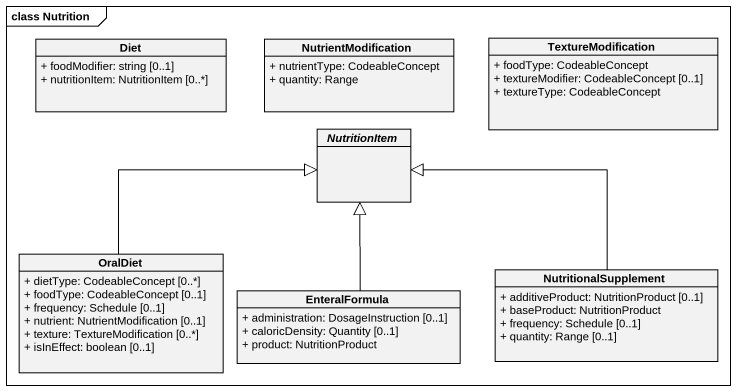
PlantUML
@startuml
mainframe class Nutrition
hide circle
hide empty members
skinparam classAttributeIconSize 0
class Diet {
  + foodModifier: string [0..1]
  + nutritionItem: NutritionItem [0..*]
}
class NutrientModification {
  + nutrientType: CodeableConcept
  + quantity: Range
}
class TextureModification {
  + foodType: CodeableConcept
  + textureModifier: CodeableConcept [0..1]
  + textureType: CodeableConcept
}
abstract class NutritionItem
class OralDiet {
  + dietType: CodeableConcept [0..*]
  + foodType: CodeableConcept [0..1]
  + frequency: Schedule [0..1]
  + nutrient: NutrientModification [0..1]
  + texture: TextureModification [0..*]
  + isInEffect: boolean [0..1]
}
class NutritionalSupplement {
  + additiveProduct: NutritionProduct [0..1]
  + baseProduct: NutritionProduct
  + frequency: Schedule [0..1]
  + quantity: Range [0..1]
}
class EnteralFormula {
  + administration: DosageInstruction [0..1]
  + caloricDensity: Quantity [0..1]
  + product: NutritionProduct
}
OralDiet -up-|> NutritionItem
NutritionalSupplement -up-|> NutritionItem
EnteralFormula -up-|> NutritionItem
@enduml
